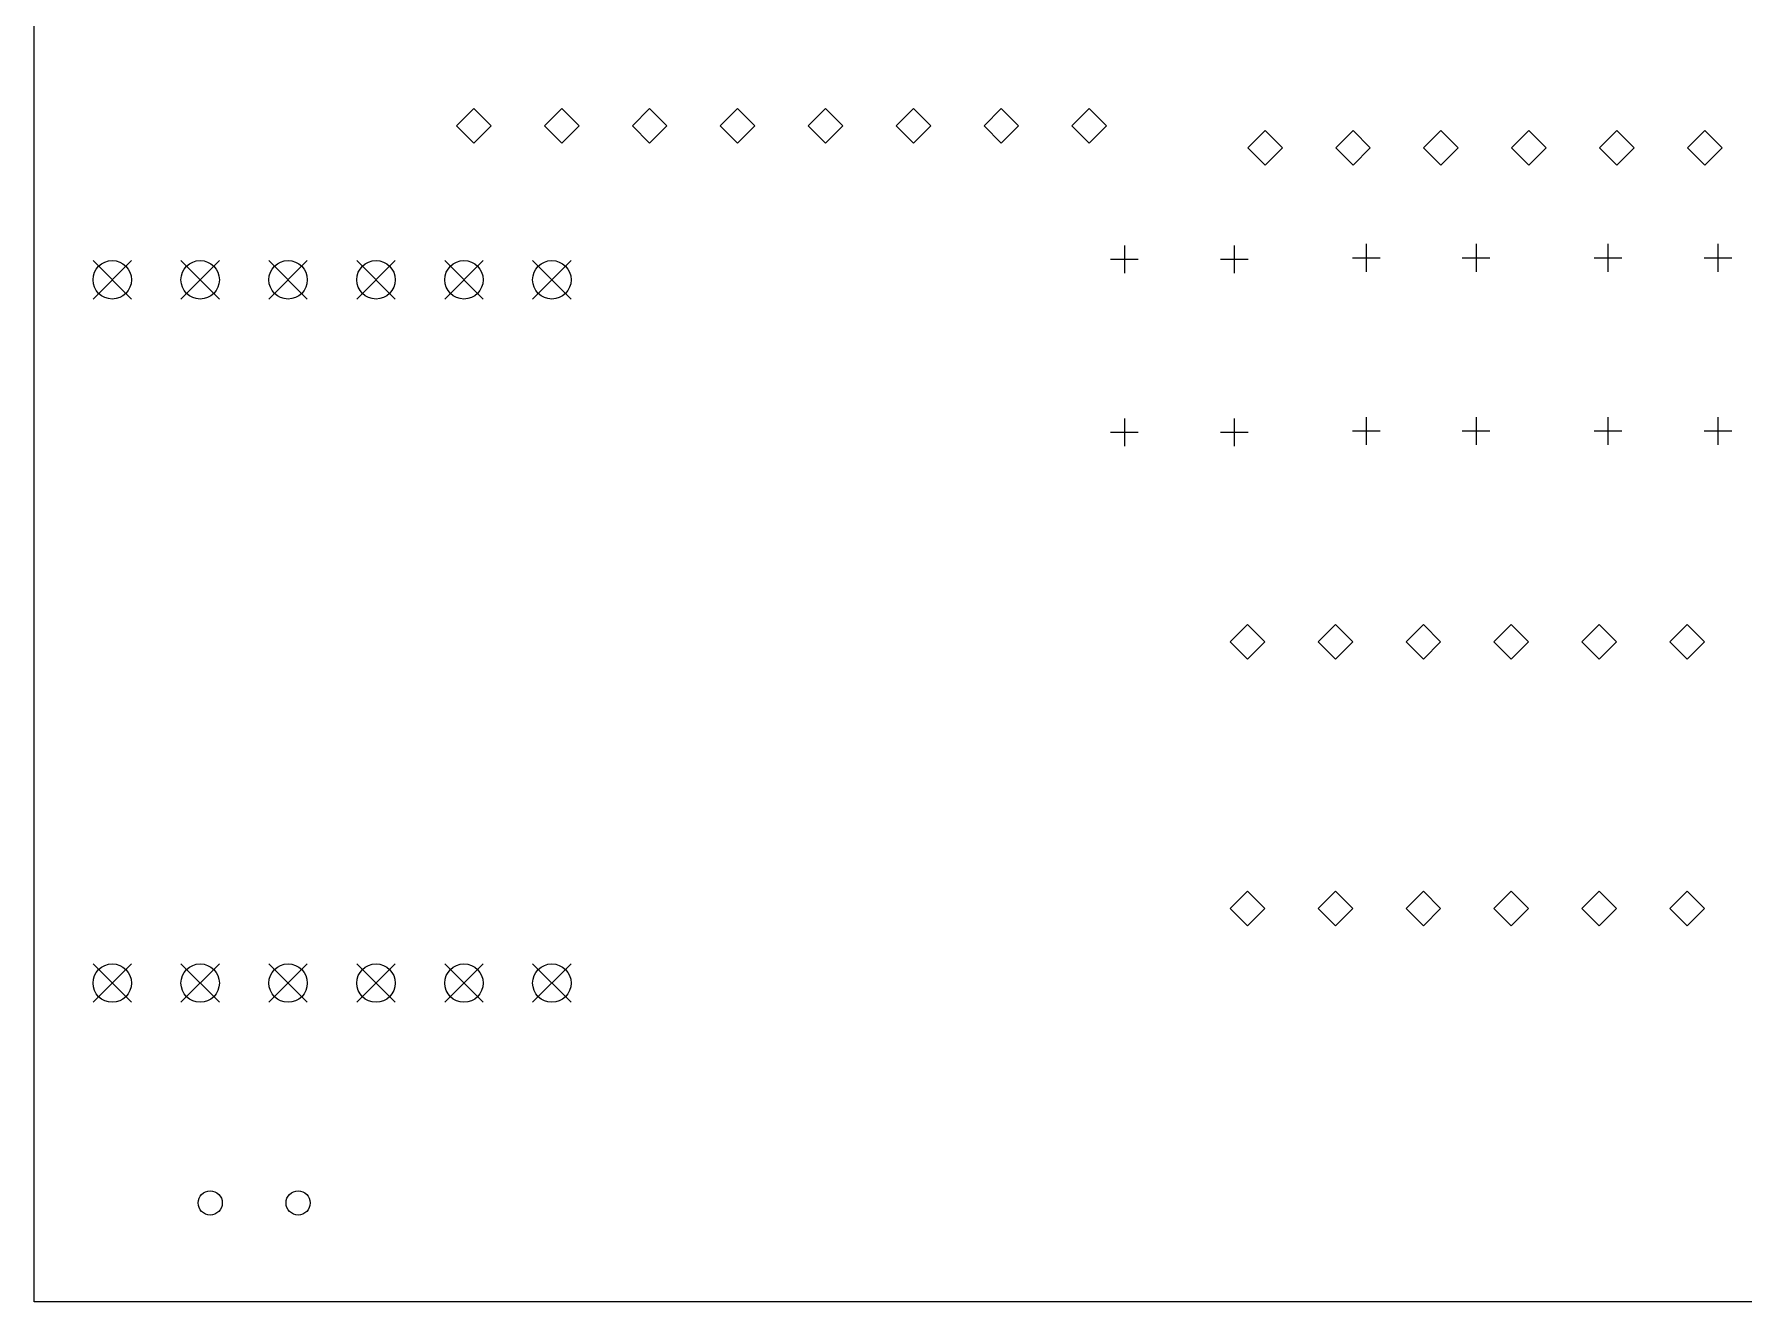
# Model space of a CAD drawing. Extents: x 114 to 215, y -159 to -37.
# Drawn here: x 115.24 to 164.63, y -135.24 to -98.62 of the extents above; entities that cross this region are included whole.
import ezdxf

# ---------------------------------------------------------------- set-up
doc = ezdxf.new("R2010")
doc.units = 0
doc.layers.add('BLACK', color=7, linetype='CONTINUOUS')

msp = doc.modelspace()

# ---------------------------------------------------------------- linework, layer by layer
at = {"layer": 'BLACK', "linetype": 'CONTINUOUS'}
for p, q in [((115.24, -135.2425), (115.24, -36.8175)), ((127.94, -100.77), (127.44, -101.27)), ((128.44, -101.27), (127.94, -100.77)), ((130.48, -100.77), (129.98, -101.27)), ((130.98, -101.27), (130.48, -100.77)), ((133.02, -100.77), (132.52, -101.27)), ((133.52, -101.27), (133.02, -100.77)), ((135.56, -100.77), (135.06, -101.27)), ((136.06, -101.27), (135.56, -100.77)), ((138.1, -100.77), (137.6, -101.27)), ((138.6, -101.27), (138.1, -100.77)), ((140.64, -100.77), (140.14, -101.27)), ((141.14, -101.27), (140.64, -100.77)), ((143.18, -100.77), (142.68, -101.27)), ((143.68, -101.27), (143.18, -100.77)), ((145.72, -100.77), (145.22, -101.27)), ((146.22, -101.27), (145.72, -100.77)), ((127.44, -101.27), (127.94, -101.77)), ((127.94, -101.77), (128.44, -101.27)), ((129.98, -101.27), (130.48, -101.77)), ((130.48, -101.77), (130.98, -101.27)), ((132.52, -101.27), (133.02, -101.77)), ((133.02, -101.77), (133.52, -101.27)), ((135.06, -101.27), (135.56, -101.77)), ((135.56, -101.77), (136.06, -101.27)), ((137.6, -101.27), (138.1, -101.77)), ((138.1, -101.77), (138.6, -101.27)), ((140.14, -101.27), (140.64, -101.77)), ((140.64, -101.77), (141.14, -101.27)), ((142.68, -101.27), (143.18, -101.77)), ((143.18, -101.77), (143.68, -101.27)), ((145.22, -101.27), (145.72, -101.77)), ((145.72, -101.77), (146.22, -101.27)), ((150.8, -101.405), (150.3, -101.905)), ((151.3, -101.905), (150.8, -101.405)), ((153.34, -101.405), (152.84, -101.905)), ((153.84, -101.905), (153.34, -101.405)), ((155.88, -101.405), (155.38, -101.905)), ((156.38, -101.905), (155.88, -101.405)), ((158.42, -101.405), (157.92, -101.905)), ((158.92, -101.905), (158.42, -101.405)), ((160.96, -101.405), (160.46, -101.905)), ((161.46, -101.905), (160.96, -101.405)), ((163.5, -101.405), (163, -101.905)), ((164, -101.905), (163.5, -101.405)), ((150.3, -101.905), (150.8, -102.405)), ((150.8, -102.405), (151.3, -101.905)), ((152.84, -101.905), (153.34, -102.405)), ((153.34, -102.405), (153.84, -101.905)), ((155.38, -101.905), (155.88, -102.405)), ((155.88, -102.405), (156.38, -101.905)), ((157.92, -101.905), (158.42, -102.405)), ((158.42, -102.405), (158.92, -101.905)), ((160.46, -101.905), (160.96, -102.405)), ((160.96, -102.405), (161.46, -101.905)), ((163, -101.905), (163.5, -102.405)), ((163.5, -102.405), (164, -101.905)), ((153.721, -104.68), (153.721, -105.48)), ((156.896, -104.68), (156.896, -105.48)), ((160.706, -104.68), (160.706, -105.48)), ((163.881, -104.68), (163.881, -105.48)), ((116.94, -105.16), (118.05, -106.27)), ((118.05, -105.16), (116.94, -106.27)), ((119.48, -105.16), (120.59, -106.27)), ((120.59, -105.16), (119.48, -106.27)), ((122.02, -105.16), (123.13, -106.27)), ((123.13, -105.16), (122.02, -106.27)), ((124.56, -105.16), (125.67, -106.27)), ((125.67, -105.16), (124.56, -106.27)), ((127.1, -105.16), (128.21, -106.27)), ((128.21, -105.16), (127.1, -106.27)), ((129.64, -105.16), (130.75, -106.27)), ((130.75, -105.16), (129.64, -106.27)), ((146.336, -105.12), (147.136, -105.12)), ((146.736, -104.72), (146.736, -105.52)), ((149.511, -105.12), (150.311, -105.12)), ((149.911, -104.72), (149.911, -105.52)), ((153.321, -105.08), (154.121, -105.08)), ((156.496, -105.08), (157.296, -105.08)), ((160.306, -105.08), (161.106, -105.08)), ((163.481, -105.08), (164.281, -105.08)), ((146.336, -110.12), (147.136, -110.12)), ((146.736, -109.72), (146.736, -110.52)), ((149.511, -110.12), (150.311, -110.12)), ((149.911, -109.72), (149.911, -110.52)), ((153.321, -110.08), (154.121, -110.08)), ((153.721, -109.68), (153.721, -110.48)), ((156.496, -110.08), (157.296, -110.08)), ((156.896, -109.68), (156.896, -110.48)), ((160.306, -110.08), (161.106, -110.08)), ((160.706, -109.68), (160.706, -110.48)), ((163.481, -110.08), (164.281, -110.08)), ((163.881, -109.68), (163.881, -110.48)), ((150.292, -115.678), (149.792, -116.178)), ((150.792, -116.178), (150.292, -115.678)), ((152.832, -115.678), (152.332, -116.178)), ((153.332, -116.178), (152.832, -115.678)), ((155.372, -115.678), (154.872, -116.178)), ((155.872, -116.178), (155.372, -115.678)), ((157.912, -115.678), (157.412, -116.178)), ((158.412, -116.178), (157.912, -115.678)), ((160.452, -115.678), (159.952, -116.178)), ((160.952, -116.178), (160.452, -115.678)), ((162.992, -115.678), (162.492, -116.178)), ((163.492, -116.178), (162.992, -115.678)), ((149.792, -116.178), (150.292, -116.678)), ((150.292, -116.678), (150.792, -116.178)), ((152.332, -116.178), (152.832, -116.678)), ((152.832, -116.678), (153.332, -116.178)), ((154.872, -116.178), (155.372, -116.678)), ((155.372, -116.678), (155.872, -116.178)), ((157.412, -116.178), (157.912, -116.678)), ((157.912, -116.678), (158.412, -116.178)), ((159.952, -116.178), (160.452, -116.678)), ((160.452, -116.678), (160.952, -116.178)), ((162.492, -116.178), (162.992, -116.678)), ((162.992, -116.678), (163.492, -116.178)), ((150.292, -123.376), (149.792, -123.876)), ((150.792, -123.876), (150.292, -123.376)), ((152.832, -123.376), (152.332, -123.876)), ((153.332, -123.876), (152.832, -123.376)), ((155.372, -123.376), (154.872, -123.876)), ((155.872, -123.876), (155.372, -123.376)), ((157.912, -123.376), (157.412, -123.876)), ((158.412, -123.876), (157.912, -123.376)), ((160.452, -123.376), (159.952, -123.876)), ((160.952, -123.876), (160.452, -123.376)), ((162.992, -123.376), (162.492, -123.876)), ((163.492, -123.876), (162.992, -123.376)), ((149.792, -123.876), (150.292, -124.376)), ((150.292, -124.376), (150.792, -123.876)), ((152.332, -123.876), (152.832, -124.376)), ((152.832, -124.376), (153.332, -123.876)), ((154.872, -123.876), (155.372, -124.376)), ((155.372, -124.376), (155.872, -123.876)), ((157.412, -123.876), (157.912, -124.376)), ((157.912, -124.376), (158.412, -123.876)), ((159.952, -123.876), (160.452, -124.376)), ((160.452, -124.376), (160.952, -123.876)), ((162.492, -123.876), (162.992, -124.376)), ((162.992, -124.376), (163.492, -123.876)), ((116.94, -125.48), (118.05, -126.59)), ((118.05, -125.48), (116.94, -126.59)), ((119.48, -125.48), (120.59, -126.59)), ((120.59, -125.48), (119.48, -126.59)), ((122.02, -125.48), (123.13, -126.59)), ((123.13, -125.48), (122.02, -126.59)), ((124.56, -125.48), (125.67, -126.59)), ((125.67, -125.48), (124.56, -126.59)), ((127.1, -125.48), (128.21, -126.59)), ((128.21, -125.48), (127.1, -126.59)), ((129.64, -125.48), (130.75, -126.59)), ((130.75, -125.48), (129.64, -126.59)), ((214.935, -135.2425), (115.24, -135.2425))]:
    msp.add_line(p, q, dxfattribs=at)
at = {"layer": 'BLACK'}
for centre, radius in [((117.495, -105.715), 0.555), ((120.035, -105.715), 0.555), ((122.575, -105.715), 0.555), ((125.115, -105.715), 0.555), ((127.655, -105.715), 0.555), ((130.195, -105.715), 0.555), ((117.495, -126.035), 0.555), ((120.035, -126.035), 0.555), ((122.575, -126.035), 0.555), ((125.115, -126.035), 0.555), ((127.655, -126.035), 0.555), ((130.195, -126.035), 0.555), ((120.325, -132.385), 0.35), ((122.865, -132.385), 0.35)]:
    msp.add_circle(centre, radius, dxfattribs=at)

doc.saveas('drawing.dxf')
